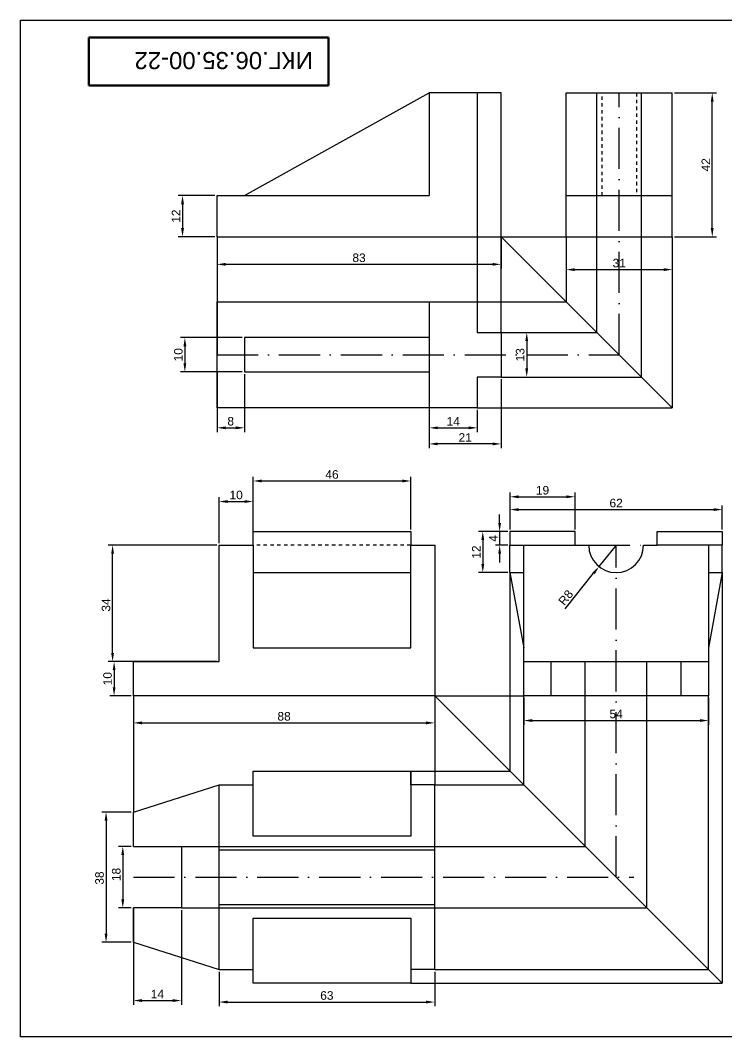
# Model space of a CAD drawing. Header units: millimetres. Extents: x 752 to 1992, y 1433 to 1900.
# Drawn here: x 1571.5 to 1777.9, y 1603 to 1900 of the extents above; entities that cross this region are included whole.
import ezdxf
from ezdxf.enums import TextEntityAlignment as Align

# ---------------------------------------------------------------- set-up
doc = ezdxf.new("R2010")
doc.units = ezdxf.units.MM
doc.linetypes.add('ACAD_ISO10W100', pattern=[18, 12, -3, 0, -3])
doc.linetypes.add('JIS_02_1.0', pattern=[2, 1, -1])
for name, color, linetype in [('45', 230, 'Continuous'), ('ось', 50, 'Continuous'), ('проекционные', 80, 'Continuous'), ('размеры', 140, 'Continuous'), ('штриховые', 7, 'JIS_02_1.0')]:
    doc.layers.add(name, color=color, linetype=linetype)
doc.layers.add('контур', color=7, linetype='Continuous', lineweight=30)
doc.styles.add('GOST-2.304_Type-B', font='GOST Common.ttf')
doc.styles.get("Standard").update_dxf_attribs({"font": 'arial.ttf'})
doc.dimstyles.new('ISO-25', dxfattribs={"dimtxt": 2.5, "dimasz": 2.5, "dimexe": 1.25, "dimexo": 0.625, "dimtad": 1, "dimtxsty": 'Standard', "dimcen": 2.5, "dimadec": 0, "dimazin": 0, "dimtfac": 1, "dimtmove": 0, "dimatfit": 3, "dimfxl": 1, "dimarcsym": 0})

# ---------------------------------------------------------------- blocks, each defined once
blk = doc.blocks.new('*D47')
at = {"layer": 'Defpoints', "color": 0, "transparency": 16777216}
for p in [(1628.98, 1848.76), (1618.91, 1836.76), (1628.98, 1836.76)]:
    blk.add_point(p, dxfattribs=at)
at = {"layer": 'размеры', "color": 0, "lineweight": -2, "transparency": 16777216}
for p, q in [((1628.36, 1848.76), (1617.66, 1848.76)), ((1618.91, 1846.26), (1618.91, 1839.26)), ((1628.36, 1836.76), (1617.66, 1836.76))]:
    blk.add_line(p, q, dxfattribs=at)
at = {"layer": 'размеры', "color": 0, "transparency": 16777216}
for points in [[(1618.49, 1846.26), (1619.33, 1846.26), (1618.91, 1848.76)], [(1618.49, 1839.26), (1619.33, 1839.26), (1618.91, 1836.76)]]:
    blk.add_solid(points, dxfattribs=at)
at = {"layer": 'размеры', "color": 0, "transparency": 16777216, "insert": (1617.03, 1842.76), "char_height": 2.5, "attachment_point": 5, "rotation": 90}
blk.add_mtext('12', dxfattribs=at)
blk = doc.blocks.new('*D48')
at = {"layer": 'Defpoints', "color": 0, "transparency": 16777216}
for p in [(1628.98, 1836.76), (1711.98, 1836.76), (1711.98, 1828.69)]:
    blk.add_point(p, dxfattribs=at)
at = {"layer": 'размеры', "color": 0, "lineweight": -2, "transparency": 16777216}
for p, q in [((1628.98, 1836.14), (1628.98, 1827.44)), ((1711.98, 1836.14), (1711.98, 1827.44)), ((1631.48, 1828.69), (1709.48, 1828.69))]:
    blk.add_line(p, q, dxfattribs=at)
at = {"layer": 'размеры', "color": 0, "transparency": 16777216}
for points in [[(1631.48, 1829.1), (1631.48, 1828.27), (1628.98, 1828.69)], [(1709.48, 1829.1), (1709.48, 1828.27), (1711.98, 1828.69)]]:
    blk.add_solid(points, dxfattribs=at)
at = {"layer": 'размеры', "color": 0, "transparency": 16777216, "insert": (1670.48, 1830.59), "char_height": 2.5, "attachment_point": 5}
blk.add_mtext('83', dxfattribs=at)
blk = doc.blocks.new('*D49')
at = {"layer": 'Defpoints', "color": 0, "transparency": 16777216}
for p in [(1636.98, 1807.26), (1619.6, 1797.26), (1636.98, 1797.26)]:
    blk.add_point(p, dxfattribs=at)
at = {"layer": 'размеры', "color": 0, "lineweight": -2, "transparency": 16777216}
for p, q in [((1636.36, 1807.26), (1618.35, 1807.26)), ((1619.6, 1804.76), (1619.6, 1799.76)), ((1636.36, 1797.26), (1618.35, 1797.26))]:
    blk.add_line(p, q, dxfattribs=at)
at = {"layer": 'размеры', "color": 0, "transparency": 16777216}
for points in [[(1619.18, 1804.76), (1620.01, 1804.76), (1619.6, 1807.26)], [(1619.18, 1799.76), (1620.01, 1799.76), (1619.6, 1797.26)]]:
    blk.add_solid(points, dxfattribs=at)
at = {"layer": 'размеры', "color": 0, "transparency": 16777216, "insert": (1617.7, 1802.26), "char_height": 2.5, "attachment_point": 5, "rotation": 90}
blk.add_mtext('10', dxfattribs=at)
blk = doc.blocks.new('*D50')
at = {"layer": 'Defpoints', "color": 0, "transparency": 16777216}
for p in [(1628.98, 1797.26), (1636.98, 1797.26), (1636.98, 1780.92)]:
    blk.add_point(p, dxfattribs=at)
at = {"layer": 'размеры', "color": 0, "lineweight": -2, "transparency": 16777216}
for p, q in [((1628.98, 1796.64), (1628.98, 1779.67)), ((1636.98, 1796.64), (1636.98, 1779.67)), ((1631.48, 1780.92), (1634.48, 1780.92))]:
    blk.add_line(p, q, dxfattribs=at)
at = {"layer": 'размеры', "color": 0, "transparency": 16777216}
for points in [[(1631.48, 1781.33), (1631.48, 1780.5), (1628.98, 1780.92)], [(1634.48, 1781.33), (1634.48, 1780.5), (1636.98, 1780.92)]]:
    blk.add_solid(points, dxfattribs=at)
at = {"layer": 'размеры', "color": 0, "transparency": 16777216, "insert": (1632.98, 1782.82), "char_height": 2.5, "attachment_point": 5}
blk.add_mtext('8', dxfattribs=at)
blk = doc.blocks.new('*D51')
at = {"layer": 'Defpoints', "color": 0, "transparency": 16777216}
for p in [(1690.98, 1786.76), (1704.98, 1786.76), (1704.98, 1780.91)]:
    blk.add_point(p, dxfattribs=at)
at = {"layer": 'размеры', "color": 0, "lineweight": -2, "transparency": 16777216}
for p, q in [((1690.98, 1786.14), (1690.98, 1779.66)), ((1704.98, 1786.14), (1704.98, 1779.66)), ((1693.48, 1780.91), (1702.48, 1780.91))]:
    blk.add_line(p, q, dxfattribs=at)
at = {"layer": 'размеры', "color": 0, "transparency": 16777216}
for points in [[(1693.48, 1781.33), (1693.48, 1780.49), (1690.98, 1780.91)], [(1702.48, 1781.33), (1702.48, 1780.49), (1704.98, 1780.91)]]:
    blk.add_solid(points, dxfattribs=at)
at = {"layer": 'размеры', "color": 0, "transparency": 16777216, "insert": (1697.98, 1782.79), "char_height": 2.5, "attachment_point": 5}
blk.add_mtext('14', dxfattribs=at)
blk = doc.blocks.new('*D52')
at = {"layer": 'Defpoints', "color": 0, "transparency": 16777216}
for p in [(1690.98, 1797.26), (1711.98, 1795.76), (1690.98, 1776.21)]:
    blk.add_point(p, dxfattribs=at)
at = {"layer": 'размеры', "color": 0, "lineweight": -2, "transparency": 16777216}
for p, q in [((1690.98, 1796.64), (1690.98, 1774.96)), ((1711.98, 1795.14), (1711.98, 1774.96)), ((1709.48, 1776.21), (1693.48, 1776.21))]:
    blk.add_line(p, q, dxfattribs=at)
at = {"layer": 'размеры', "color": 0, "transparency": 16777216}
for points in [[(1693.48, 1776.63), (1693.48, 1775.79), (1690.98, 1776.21)], [(1709.48, 1776.63), (1709.48, 1775.79), (1711.98, 1776.21)]]:
    blk.add_solid(points, dxfattribs=at)
at = {"layer": 'размеры', "color": 0, "transparency": 16777216, "insert": (1701.48, 1778.09), "char_height": 2.5, "attachment_point": 5}
blk.add_mtext('21', dxfattribs=at)
blk = doc.blocks.new('*D53')
at = {"layer": 'Defpoints', "color": 0, "transparency": 16777216}
for p in [(1711.98, 1808.76), (1711.98, 1795.76), (1719.46, 1795.76)]:
    blk.add_point(p, dxfattribs=at)
at = {"layer": 'размеры', "color": 0, "lineweight": -2, "transparency": 16777216}
for p, q in [((1712.61, 1808.76), (1720.71, 1808.76)), ((1719.46, 1806.26), (1719.46, 1798.26)), ((1712.61, 1795.76), (1720.71, 1795.76))]:
    blk.add_line(p, q, dxfattribs=at)
at = {"layer": 'размеры', "color": 0, "transparency": 16777216}
for points in [[(1719.04, 1806.26), (1719.87, 1806.26), (1719.46, 1808.76)], [(1719.04, 1798.26), (1719.87, 1798.26), (1719.46, 1795.76)]]:
    blk.add_solid(points, dxfattribs=at)
at = {"layer": 'размеры', "color": 0, "transparency": 16777216, "insert": (1717.55, 1802.26), "char_height": 2.5, "attachment_point": 5, "rotation": 90}
blk.add_mtext('13', dxfattribs=at)
blk = doc.blocks.new('*D21')
at = {"layer": 'Defpoints', "color": 0, "transparency": 16777216}
for p in [(1761.98, 1878.76), (1773.65, 1878.76), (1761.98, 1836.76)]:
    blk.add_point(p, dxfattribs=at)
at = {"layer": 'размеры', "color": 0, "lineweight": -2, "transparency": 16777216}
for p, q in [((1762.61, 1878.76), (1774.9, 1878.76)), ((1773.65, 1839.26), (1773.65, 1876.26)), ((1762.61, 1836.76), (1774.9, 1836.76))]:
    blk.add_line(p, q, dxfattribs=at)
at = {"layer": 'размеры', "color": 0, "transparency": 16777216}
for points in [[(1773.23, 1876.26), (1774.06, 1876.26), (1773.65, 1878.76)], [(1773.23, 1839.26), (1774.06, 1839.26), (1773.65, 1836.76)]]:
    blk.add_solid(points, dxfattribs=at)
at = {"layer": 'размеры', "color": 0, "transparency": 16777216, "insert": (1771.77, 1857.76), "char_height": 2.5, "attachment_point": 5, "rotation": 90}
blk.add_mtext('42', dxfattribs=at)
blk = doc.blocks.new('*D22')
at = {"layer": 'Defpoints', "color": 0, "transparency": 16777216}
for p in [(1730.98, 1836.76), (1761.98, 1836.76), (1761.98, 1827.14)]:
    blk.add_point(p, dxfattribs=at)
at = {"layer": 'размеры', "color": 0, "lineweight": -2, "transparency": 16777216}
for p, q in [((1730.98, 1836.14), (1730.98, 1825.89)), ((1761.98, 1836.14), (1761.98, 1825.89)), ((1733.48, 1827.14), (1759.48, 1827.14))]:
    blk.add_line(p, q, dxfattribs=at)
at = {"layer": 'размеры', "color": 0, "transparency": 16777216}
for points in [[(1733.48, 1827.56), (1733.48, 1826.72), (1730.98, 1827.14)], [(1759.48, 1827.56), (1759.48, 1826.72), (1761.98, 1827.14)]]:
    blk.add_solid(points, dxfattribs=at)
at = {"layer": 'размеры', "color": 0, "transparency": 16777216, "insert": (1746.48, 1829.04), "char_height": 2.5, "attachment_point": 5}
blk.add_mtext('31', dxfattribs=at)
blk = doc.blocks.new('*D32')
at = {"layer": 'Defpoints', "color": 0, "transparency": 16777216}
for p in [(1604.57, 1712.6), (1598.92, 1702.6), (1604.57, 1702.6)]:
    blk.add_point(p, dxfattribs=at)
at = {"layer": 'размеры', "color": 0, "lineweight": -2, "transparency": 16777216}
for p, q in [((1603.94, 1712.6), (1597.67, 1712.6)), ((1598.92, 1710.1), (1598.92, 1705.1)), ((1603.94, 1702.6), (1597.67, 1702.6))]:
    blk.add_line(p, q, dxfattribs=at)
at = {"layer": 'размеры', "color": 0, "transparency": 16777216}
for points in [[(1598.51, 1710.1), (1599.34, 1710.1), (1598.92, 1712.6)], [(1598.51, 1705.1), (1599.34, 1705.1), (1598.92, 1702.6)]]:
    blk.add_solid(points, dxfattribs=at)
at = {"layer": 'размеры', "color": 0, "transparency": 16777216, "insert": (1597.02, 1707.6), "char_height": 2.5, "attachment_point": 5, "rotation": 90}
blk.add_mtext('10', dxfattribs=at)
blk = doc.blocks.new('*D33')
at = {"layer": 'Defpoints', "color": 0, "transparency": 16777216}
for p in [(1598.48, 1746.6), (1629.57, 1746.6), (1629.57, 1712.6)]:
    blk.add_point(p, dxfattribs=at)
at = {"layer": 'размеры', "color": 0, "lineweight": -2, "transparency": 16777216}
for p, q in [((1628.94, 1746.6), (1597.23, 1746.6)), ((1598.48, 1715.1), (1598.48, 1744.1)), ((1628.94, 1712.6), (1597.23, 1712.6))]:
    blk.add_line(p, q, dxfattribs=at)
at = {"layer": 'размеры', "color": 0, "transparency": 16777216}
for points in [[(1598.06, 1744.1), (1598.89, 1744.1), (1598.48, 1746.6)], [(1598.06, 1715.1), (1598.89, 1715.1), (1598.48, 1712.6)]]:
    blk.add_solid(points, dxfattribs=at)
at = {"layer": 'размеры', "color": 0, "transparency": 16777216, "insert": (1596.58, 1729.13), "char_height": 2.5, "attachment_point": 5, "rotation": 90}
blk.add_mtext('34', dxfattribs=at)
blk = doc.blocks.new('*D34')
at = {"layer": 'Defpoints', "color": 0, "transparency": 16777216}
for p in [(1639.57, 1759.37), (1629.57, 1746.6), (1639.57, 1746.6)]:
    blk.add_point(p, dxfattribs=at)
at = {"layer": 'размеры', "color": 0, "lineweight": -2, "transparency": 16777216}
for p, q in [((1629.57, 1747.23), (1629.57, 1760.62)), ((1632.07, 1759.37), (1637.07, 1759.37)), ((1639.57, 1747.23), (1639.57, 1760.62))]:
    blk.add_line(p, q, dxfattribs=at)
at = {"layer": 'размеры', "color": 0, "transparency": 16777216}
for points in [[(1632.07, 1759.79), (1632.07, 1758.96), (1629.57, 1759.37)], [(1637.07, 1759.79), (1637.07, 1758.96), (1639.57, 1759.37)]]:
    blk.add_solid(points, dxfattribs=at)
at = {"layer": 'размеры', "color": 0, "transparency": 16777216, "insert": (1634.57, 1761.28), "char_height": 2.5, "attachment_point": 5}
blk.add_mtext('10', dxfattribs=at)
blk = doc.blocks.new('*D35')
at = {"layer": 'Defpoints', "color": 0, "transparency": 16777216}
for p in [(1685.57, 1765.38), (1639.57, 1750.6), (1685.57, 1750.6)]:
    blk.add_point(p, dxfattribs=at)
at = {"layer": 'размеры', "color": 0, "lineweight": -2, "transparency": 16777216}
for p, q in [((1639.57, 1751.23), (1639.57, 1766.63)), ((1642.07, 1765.38), (1683.07, 1765.38)), ((1685.57, 1751.23), (1685.57, 1766.63))]:
    blk.add_line(p, q, dxfattribs=at)
at = {"layer": 'размеры', "color": 0, "transparency": 16777216}
for points in [[(1642.07, 1765.8), (1642.07, 1764.96), (1639.57, 1765.38)], [(1683.07, 1765.8), (1683.07, 1764.96), (1685.57, 1765.38)]]:
    blk.add_solid(points, dxfattribs=at)
at = {"layer": 'размеры', "color": 0, "transparency": 16777216, "insert": (1662.57, 1767.28), "char_height": 2.5, "attachment_point": 5}
blk.add_mtext('46', dxfattribs=at)
blk = doc.blocks.new('*D36')
at = {"layer": 'Defpoints', "color": 0, "transparency": 16777216}
for p in [(1604.57, 1702.6), (1692.57, 1702.6), (1692.57, 1694.69)]:
    blk.add_point(p, dxfattribs=at)
at = {"layer": 'размеры', "color": 0, "lineweight": -2, "transparency": 16777216}
for p, q in [((1604.57, 1701.98), (1604.57, 1693.44)), ((1692.57, 1701.98), (1692.57, 1693.44)), ((1607.07, 1694.69), (1690.07, 1694.69))]:
    blk.add_line(p, q, dxfattribs=at)
at = {"layer": 'размеры', "color": 0, "transparency": 16777216}
for points in [[(1607.07, 1695.11), (1607.07, 1694.27), (1604.57, 1694.69)], [(1690.07, 1695.11), (1690.07, 1694.27), (1692.57, 1694.69)]]:
    blk.add_solid(points, dxfattribs=at)
at = {"layer": 'размеры', "color": 0, "transparency": 16777216, "insert": (1648.57, 1696.59), "char_height": 2.5, "attachment_point": 5}
blk.add_mtext('88', dxfattribs=at)
blk = doc.blocks.new('*D37')
at = {"layer": 'Defpoints', "color": 0, "transparency": 16777216}
for p in [(1733.57, 1760.76), (1714.57, 1750.6), (1733.57, 1750.6)]:
    blk.add_point(p, dxfattribs=at)
at = {"layer": 'размеры', "color": 0, "lineweight": -2, "transparency": 16777216}
for p, q in [((1714.57, 1751.23), (1714.57, 1762.01)), ((1733.57, 1751.23), (1733.57, 1762.01)), ((1717.07, 1760.76), (1731.07, 1760.76))]:
    blk.add_line(p, q, dxfattribs=at)
at = {"layer": 'размеры', "color": 0, "transparency": 16777216}
for points in [[(1717.07, 1761.18), (1717.07, 1760.34), (1714.57, 1760.76)], [(1731.07, 1761.18), (1731.07, 1760.34), (1733.57, 1760.76)]]:
    blk.add_solid(points, dxfattribs=at)
at = {"layer": 'размеры', "color": 0, "transparency": 16777216, "insert": (1724.07, 1762.66), "char_height": 2.5, "attachment_point": 5}
blk.add_mtext('19', dxfattribs=at)
blk = doc.blocks.new('*D38')
at = {"layer": 'Defpoints', "color": 0, "transparency": 16777216}
for p in [(1714.57, 1750.6), (1706.61, 1738.6), (1714.57, 1738.6)]:
    blk.add_point(p, dxfattribs=at)
at = {"layer": 'размеры', "color": 0, "lineweight": -2, "transparency": 16777216}
for p, q in [((1713.94, 1750.6), (1705.36, 1750.6)), ((1706.61, 1748.1), (1706.61, 1741.1)), ((1713.94, 1738.6), (1705.36, 1738.6))]:
    blk.add_line(p, q, dxfattribs=at)
at = {"layer": 'размеры', "color": 0, "transparency": 16777216}
for points in [[(1706.19, 1748.1), (1707.03, 1748.1), (1706.61, 1750.6)], [(1706.19, 1741.1), (1707.03, 1741.1), (1706.61, 1738.6)]]:
    blk.add_solid(points, dxfattribs=at)
at = {"layer": 'размеры', "color": 0, "transparency": 16777216, "insert": (1704.73, 1744.6), "char_height": 2.5, "attachment_point": 5, "rotation": 90}
blk.add_mtext('12', dxfattribs=at)
blk = doc.blocks.new('*D39')
at = {"layer": 'Defpoints', "color": 0, "transparency": 16777216}
for p in [(1776.57, 1757.01), (1714.57, 1750.6), (1776.57, 1750.6)]:
    blk.add_point(p, dxfattribs=at)
at = {"layer": 'размеры', "color": 0, "lineweight": -2, "transparency": 16777216}
for p, q in [((1714.57, 1751.23), (1714.57, 1758.26)), ((1776.57, 1751.23), (1776.57, 1758.26)), ((1717.07, 1757.01), (1774.07, 1757.01))]:
    blk.add_line(p, q, dxfattribs=at)
at = {"layer": 'размеры', "color": 0, "transparency": 16777216}
for points in [[(1717.07, 1757.43), (1717.07, 1756.59), (1714.57, 1757.01)], [(1774.07, 1757.43), (1774.07, 1756.59), (1776.57, 1757.01)]]:
    blk.add_solid(points, dxfattribs=at)
at = {"layer": 'размеры', "color": 0, "transparency": 16777216, "insert": (1745.57, 1758.91), "char_height": 2.5, "attachment_point": 5}
blk.add_mtext('62', dxfattribs=at)
blk = doc.blocks.new('*D40')
at = {"layer": 'Defpoints', "color": 0, "transparency": 16777216}
for p in [(1714.57, 1750.6), (1711.54, 1746.6), (1714.57, 1746.6)]:
    blk.add_point(p, dxfattribs=at)
at = {"layer": 'размеры', "color": 0, "lineweight": -2, "transparency": 16777216}
for p, q in [((1711.54, 1753.1), (1711.54, 1755.6)), ((1713.94, 1750.6), (1710.29, 1750.6)), ((1711.54, 1750.6), (1711.54, 1746.6)), ((1713.94, 1746.6), (1710.29, 1746.6)), ((1711.54, 1744.1), (1711.54, 1741.6))]:
    blk.add_line(p, q, dxfattribs=at)
at = {"layer": 'размеры', "color": 0, "transparency": 16777216}
for points in [[(1711.12, 1753.1), (1711.96, 1753.1), (1711.54, 1750.6)], [(1711.12, 1744.1), (1711.96, 1744.1), (1711.54, 1746.6)]]:
    blk.add_solid(points, dxfattribs=at)
at = {"layer": 'размеры', "color": 0, "transparency": 16777216, "insert": (1709.67, 1748.6), "char_height": 2.5, "attachment_point": 5, "rotation": 90}
blk.add_mtext('4', dxfattribs=at)
blk = doc.blocks.new('*D41')
at = {"layer": 'Defpoints', "color": 0, "transparency": 16777216}
for p in [(1718.57, 1702.6), (1772.57, 1702.6), (1772.57, 1695.37)]:
    blk.add_point(p, dxfattribs=at)
at = {"layer": 'размеры', "color": 0, "lineweight": -2, "transparency": 16777216}
for p, q in [((1718.57, 1701.98), (1718.57, 1694.12)), ((1772.57, 1701.98), (1772.57, 1694.12)), ((1721.07, 1695.37), (1770.07, 1695.37))]:
    blk.add_line(p, q, dxfattribs=at)
at = {"layer": 'размеры', "color": 0, "transparency": 16777216}
for points in [[(1721.07, 1695.79), (1721.07, 1694.96), (1718.57, 1695.37)], [(1770.07, 1695.79), (1770.07, 1694.96), (1772.57, 1695.37)]]:
    blk.add_solid(points, dxfattribs=at)
at = {"layer": 'размеры', "color": 0, "transparency": 16777216, "insert": (1745.57, 1697.27), "char_height": 2.5, "attachment_point": 5}
blk.add_mtext('54', dxfattribs=at)
blk = doc.blocks.new('*D42')
at = {"layer": 'Defpoints', "color": 0, "transparency": 16777216}
for p in [(1745.57, 1746.6), (1740.56, 1740.36)]:
    blk.add_point(p, dxfattribs=at)
at = {"layer": 'размеры', "color": 0, "lineweight": -2, "transparency": 16777216}
for p, q in [((1745.57, 1746.6), (1740.56, 1740.36)), ((1730.7, 1728.06), (1739, 1738.41))]:
    blk.add_line(p, q, dxfattribs=at)
at = {"layer": 'размеры', "color": 0, "transparency": 16777216}
blk.add_solid([(1738.68, 1738.67), (1739.33, 1738.15), (1740.56, 1740.36)], dxfattribs=at)
at = {"layer": 'размеры', "color": 0, "transparency": 16777216, "insert": (1730.87, 1731.31), "char_height": 2.5, "attachment_point": 5, "rotation": 51.2874}
blk.add_mtext('R8', dxfattribs=at)
blk = doc.blocks.new('*D43')
at = {"layer": 'Defpoints', "color": 0, "transparency": 16777216}
for p in [(1604.57, 1658.6), (1601.46, 1640.6), (1604.57, 1640.6)]:
    blk.add_point(p, dxfattribs=at)
at = {"layer": 'размеры', "color": 0, "lineweight": -2, "transparency": 16777216}
for p, q in [((1603.94, 1658.6), (1600.21, 1658.6)), ((1601.46, 1656.1), (1601.46, 1643.1)), ((1603.94, 1640.6), (1600.21, 1640.6))]:
    blk.add_line(p, q, dxfattribs=at)
at = {"layer": 'размеры', "color": 0, "transparency": 16777216}
for points in [[(1601.04, 1656.1), (1601.87, 1656.1), (1601.46, 1658.6)], [(1601.04, 1643.1), (1601.87, 1643.1), (1601.46, 1640.6)]]:
    blk.add_solid(points, dxfattribs=at)
at = {"layer": 'размеры', "color": 0, "transparency": 16777216, "insert": (1599.56, 1650.38), "char_height": 2.5, "attachment_point": 5, "rotation": 90}
blk.add_mtext('18', dxfattribs=at)
blk = doc.blocks.new('*D44')
at = {"layer": 'Defpoints', "color": 0, "transparency": 16777216}
for p in [(1604.57, 1668.6), (1596.57, 1630.6), (1604.57, 1630.6)]:
    blk.add_point(p, dxfattribs=at)
at = {"layer": 'размеры', "color": 0, "lineweight": -2, "transparency": 16777216}
for p, q in [((1603.94, 1668.6), (1595.32, 1668.6)), ((1596.57, 1666.1), (1596.57, 1633.1)), ((1603.94, 1630.6), (1595.32, 1630.6))]:
    blk.add_line(p, q, dxfattribs=at)
at = {"layer": 'размеры', "color": 0, "transparency": 16777216}
for points in [[(1596.15, 1666.1), (1596.99, 1666.1), (1596.57, 1668.6)], [(1596.15, 1633.1), (1596.99, 1633.1), (1596.57, 1630.6)]]:
    blk.add_solid(points, dxfattribs=at)
at = {"layer": 'размеры', "color": 0, "transparency": 16777216, "insert": (1594.67, 1649.34), "char_height": 2.5, "attachment_point": 5, "rotation": 90}
blk.add_mtext('38', dxfattribs=at)
blk = doc.blocks.new('*D45')
at = {"layer": 'Defpoints', "color": 0, "transparency": 16777216}
for p in [(1629.57, 1622.6), (1692.57, 1622.6), (1692.57, 1613.11)]:
    blk.add_point(p, dxfattribs=at)
at = {"layer": 'размеры', "color": 0, "lineweight": -2, "transparency": 16777216}
for p, q in [((1629.57, 1621.98), (1629.57, 1611.86)), ((1692.57, 1621.98), (1692.57, 1611.86)), ((1632.07, 1613.11), (1690.07, 1613.11))]:
    blk.add_line(p, q, dxfattribs=at)
at = {"layer": 'размеры', "color": 0, "transparency": 16777216}
for points in [[(1632.07, 1613.53), (1632.07, 1612.69), (1629.57, 1613.11)], [(1690.07, 1613.53), (1690.07, 1612.69), (1692.57, 1613.11)]]:
    blk.add_solid(points, dxfattribs=at)
at = {"layer": 'размеры', "color": 0, "transparency": 16777216, "insert": (1661.07, 1615.01), "char_height": 2.5, "attachment_point": 5}
blk.add_mtext('63', dxfattribs=at)
blk = doc.blocks.new('*D46')
at = {"layer": 'Defpoints', "color": 0, "transparency": 16777216}
for p in [(1604.57, 1640.6), (1618.57, 1640.6), (1618.57, 1613.55)]:
    blk.add_point(p, dxfattribs=at)
at = {"layer": 'размеры', "color": 0, "lineweight": -2, "transparency": 16777216}
for p, q in [((1604.57, 1639.98), (1604.57, 1612.3)), ((1618.57, 1639.98), (1618.57, 1612.3)), ((1607.07, 1613.55), (1616.07, 1613.55))]:
    blk.add_line(p, q, dxfattribs=at)
at = {"layer": 'размеры', "color": 0, "transparency": 16777216}
for points in [[(1607.07, 1613.97), (1607.07, 1613.13), (1604.57, 1613.55)], [(1616.07, 1613.97), (1616.07, 1613.13), (1618.57, 1613.55)]]:
    blk.add_solid(points, dxfattribs=at)
at = {"layer": 'размеры', "color": 0, "transparency": 16777216, "insert": (1611.57, 1615.43), "char_height": 2.5, "attachment_point": 5}
blk.add_mtext('14', dxfattribs=at)
blk = doc.blocks.new('ACAD_SPDS_TB_08')
at = {"linetype": 'Continuous', "lineweight": 60}
for p, q in [((0, 0), (0, -14)), ((70, 0), (0, 0)), ((70, 0), (70, -14)), ((70, -14), (0, -14))]:
    blk.add_line(p, q, dxfattribs=at)
at = {"style": 'GOST-2.304_Type-B', "flags": 8}
blk.add_attdef('ОБОЗНАЧЕНИЕ_ДОКУМЕНТА', text='', height=5, dxfattribs=at).set_placement((35, -7), align=Align.MIDDLE_CENTER)
at = {"style": 'GOST-2.304_Type-B', "flags": 1}
blk.add_attdef('ИДЕНТИФИКАТОР_НАДПИСИ', (-0.4, -20.95), '', height=2.5, dxfattribs=at)

msp = doc.modelspace()

# ---------------------------------------------------------------- linework, layer by layer
for p, q in [((1639.568, 1746.601), (1639.568, 1750.601)), ((1685.568, 1750.601), (1685.568, 1746.601)), ((1604.568, 1712.601), (1629.568, 1712.601)), ((1685.568, 1676.601), (1685.568, 1680.601)), ((1618.568, 1658.601), (1618.568, 1649.601)), ((1662.072, 1657.601), (1685.568, 1657.601)), ((1604.568, 1640.601), (1604.568, 1630.601)), ((1639.568, 1641.601), (1685.568, 1641.601)), ((1639.568, 1618.601), (1639.568, 1622.601)), ((1685.568, 1622.601), (1685.568, 1618.601))]:
    msp.add_line(p, q)
at = {"layer": '45'}
for p, q in [((1711.982, 1836.763), (1761.982, 1786.763)), ((1692.568, 1702.601), (1776.568, 1618.601))]:
    msp.add_line(p, q, dxfattribs=at)
at = {"layer": 'контур'}
for p, q in [((1636.982, 1848.763), (1690.982, 1878.763)), ((1704.982, 1878.763), (1690.982, 1878.763)), ((1690.982, 1878.763), (1690.982, 1848.763)), ((1711.982, 1878.763), (1704.982, 1878.763)), ((1704.982, 1878.763), (1704.982, 1836.763)), ((1711.982, 1836.763), (1711.982, 1878.763)), ((1730.982, 1836.763), (1730.982, 1878.763)), ((1730.982, 1878.763), (1761.982, 1878.763)), ((1739.982, 1836.763), (1739.982, 1878.763)), ((1741.482, 1878.763), (1751.482, 1878.763)), ((1752.982, 1836.763), (1752.982, 1878.763)), ((1761.982, 1836.763), (1761.982, 1878.763)), ((1628.982, 1836.763), (1628.982, 1848.763)), ((1628.982, 1848.763), (1690.982, 1848.763)), ((1730.982, 1848.763), (1761.982, 1848.763)), ((1628.982, 1836.763), (1704.982, 1836.763)), ((1730.982, 1836.763), (1761.982, 1836.763)), ((1739.982, 1836.763), (1739.982, 1836.763)), ((1628.982, 1786.763), (1628.982, 1817.763)), ((1628.982, 1817.763), (1704.982, 1817.763)), ((1628.982, 1817.763), (1628.982, 1802.263)), ((1690.982, 1817.763), (1690.982, 1786.763)), ((1704.982, 1817.763), (1704.982, 1808.763)), ((1704.982, 1808.763), (1711.982, 1808.763)), ((1711.982, 1808.763), (1711.982, 1795.763)), ((1690.982, 1807.263), (1636.982, 1807.263)), ((1636.982, 1807.263), (1636.982, 1797.263)), ((1628.982, 1797.263), (1628.982, 1786.763)), ((1636.982, 1797.263), (1690.982, 1797.263)), ((1690.982, 1797.263), (1690.982, 1786.763)), ((1711.982, 1795.763), (1704.982, 1795.763)), ((1704.982, 1795.763), (1704.982, 1786.763)), ((1704.982, 1786.763), (1628.982, 1786.763)), ((1639.568, 1750.601), (1685.568, 1750.601)), ((1639.568, 1746.601), (1639.568, 1750.601)), ((1733.568, 1750.601), (1714.568, 1750.601)), ((1714.568, 1750.601), (1714.568, 1746.601)), ((1733.568, 1746.601), (1733.568, 1750.601)), ((1757.568, 1746.601), (1757.568, 1750.601)), ((1757.568, 1750.601), (1776.568, 1750.601)), ((1776.568, 1750.601), (1776.568, 1746.601)), ((1629.568, 1712.601), (1629.568, 1746.601)), ((1629.568, 1746.601), (1639.568, 1746.601)), ((1639.568, 1746.601), (1639.568, 1716.601)), ((1685.568, 1716.601), (1685.568, 1746.601)), ((1685.568, 1746.601), (1692.568, 1746.601)), ((1692.568, 1746.601), (1692.568, 1702.601)), ((1714.568, 1746.601), (1733.568, 1746.601)), ((1714.568, 1738.601), (1714.568, 1746.601)), ((1718.568, 1702.601), (1718.568, 1746.601)), ((1733.568, 1746.601), (1737.568, 1746.601)), ((1753.568, 1746.601), (1757.568, 1746.601)), ((1776.568, 1746.601), (1757.568, 1746.601)), ((1772.568, 1746.601), (1772.568, 1702.601)), ((1776.568, 1738.601), (1776.568, 1746.601)), ((1639.568, 1738.601), (1685.568, 1738.601)), ((1714.568, 1738.601), (1718.568, 1716.601)), ((1714.568, 1738.601), (1718.568, 1738.601)), ((1772.568, 1738.601), (1776.568, 1738.601)), ((1776.568, 1738.601), (1772.568, 1716.601)), ((1639.568, 1716.601), (1685.568, 1716.601)), ((1604.568, 1702.601), (1604.568, 1712.601)), ((1604.568, 1712.601), (1629.568, 1712.601)), ((1718.568, 1712.601), (1772.568, 1712.601)), ((1726.568, 1702.601), (1726.568, 1712.601)), ((1736.568, 1702.601), (1736.568, 1712.601)), ((1754.568, 1702.601), (1754.568, 1712.601)), ((1764.568, 1702.601), (1764.568, 1712.601)), ((1692.568, 1702.601), (1604.568, 1702.601)), ((1772.568, 1702.601), (1718.568, 1702.601)), ((1639.568, 1676.601), (1639.568, 1680.601)), ((1639.568, 1680.601), (1685.568, 1680.601)), ((1685.568, 1680.601), (1685.568, 1661.601)), ((1604.568, 1668.601), (1629.568, 1676.601)), ((1629.568, 1622.601), (1629.568, 1676.601)), ((1629.568, 1676.601), (1639.568, 1676.601)), ((1639.568, 1661.601), (1639.568, 1676.601)), ((1692.568, 1676.601), (1685.568, 1676.601)), ((1692.568, 1622.601), (1692.568, 1676.601)), ((1604.568, 1658.601), (1604.568, 1668.601)), ((1685.568, 1661.601), (1639.568, 1661.601)), ((1604.568, 1658.601), (1618.568, 1658.601)), ((1618.568, 1658.601), (1618.568, 1640.601)), ((1618.568, 1658.601), (1618.568, 1649.601)), ((1629.568, 1657.601), (1692.568, 1657.601)), ((1618.568, 1640.601), (1604.568, 1640.601)), ((1604.568, 1630.601), (1604.568, 1640.601)), ((1629.568, 1641.601), (1692.568, 1641.601)), ((1639.568, 1618.601), (1639.568, 1637.601)), ((1639.568, 1637.601), (1685.568, 1637.601)), ((1685.568, 1637.601), (1685.568, 1622.601)), ((1604.568, 1630.601), (1629.568, 1622.601)), ((1629.568, 1622.601), (1639.568, 1622.601)), ((1692.568, 1622.601), (1685.568, 1622.601)), ((1685.568, 1618.601), (1639.568, 1618.601))]:
    msp.add_line(p, q, dxfattribs=at)
msp.add_lwpolyline([(1571.531, 1602.992), (1571.531, 1899.992), (1991.531, 1899.992), (1991.531, 1602.992), (1571.531, 1602.992)], dxfattribs=at)
msp.add_arc((1745.568, 1746.601), 8, 180, 0, dxfattribs=at)
at = {"layer": 'ось', "linetype": 'ACAD_ISO10W100'}
for p, q in [((1746.482, 1802.263), (1746.482, 1878.763)), ((1628.982, 1802.263), (1746.482, 1802.263)), ((1737.568, 1746.601), (1753.568, 1746.601)), ((1745.568, 1649.601), (1745.568, 1746.601)), ((1604.551, 1649.601), (1750.787, 1649.601))]:
    msp.add_line(p, q, dxfattribs=at)
at = {"layer": 'проекционные'}
for p, q in [((1628.982, 1836.763), (1628.982, 1817.763)), ((1704.982, 1836.763), (1704.982, 1817.763)), ((1704.982, 1836.763), (1711.982, 1836.763)), ((1711.982, 1836.763), (1730.982, 1836.763)), ((1711.982, 1808.763), (1711.982, 1836.763)), ((1730.982, 1836.763), (1730.982, 1817.763)), ((1739.982, 1808.763), (1739.982, 1836.763)), ((1752.982, 1795.763), (1752.982, 1836.763)), ((1761.982, 1836.763), (1761.982, 1786.763)), ((1704.982, 1817.763), (1730.982, 1817.763)), ((1711.982, 1808.763), (1739.982, 1808.763)), ((1711.982, 1795.763), (1752.982, 1795.763)), ((1704.982, 1786.763), (1761.982, 1786.763)), ((1714.568, 1738.601), (1714.568, 1680.601)), ((1776.568, 1738.601), (1776.568, 1618.601)), ((1604.568, 1702.601), (1604.568, 1668.601)), ((1692.568, 1702.601), (1718.568, 1702.601)), ((1692.568, 1702.601), (1692.568, 1676.601)), ((1718.568, 1676.601), (1718.568, 1702.601)), ((1736.568, 1658.601), (1736.568, 1702.601)), ((1754.568, 1640.601), (1754.568, 1702.601)), ((1772.568, 1622.601), (1772.568, 1702.601)), ((1685.568, 1680.601), (1714.568, 1680.601)), ((1692.568, 1676.601), (1718.568, 1676.601)), ((1618.568, 1658.601), (1736.568, 1658.601)), ((1618.568, 1640.601), (1754.568, 1640.601)), ((1692.568, 1622.601), (1772.568, 1622.601)), ((1685.568, 1618.601), (1776.568, 1618.601))]:
    msp.add_line(p, q, dxfattribs=at)
at = {"layer": 'штриховые'}
for p, q in [((1741.482, 1848.763), (1741.482, 1878.763)), ((1751.482, 1878.763), (1751.482, 1848.763)), ((1685.568, 1746.601), (1639.568, 1746.601))]:
    msp.add_line(p, q, dxfattribs=at)

# ---------------------------------------------------------------- block references
at = {"layer": 'контур'}
msp.add_blockref('ACAD_SPDS_TB_08', (1591.531, 1894.992), dxfattribs=at)

# ---------------------------------------------------------------- texts
at = {"insert": (1630.925, 1888.273), "char_height": 5, "attachment_point": 5, "rotation": 180}
msp.add_mtext_dynamic_manual_height_columns('ИКГ.06.35.00-22', width=70, gutter_width=12.5, heights=[0], dxfattribs=at)

# ---------------------------------------------------------------- dimensions: what is measured, and where the dimension line sits
at = {"layer": 'размеры'}
for base, p1, p2, picture, middle in [((1773.646, 1878.763), (1761.982, 1836.763), (1761.982, 1878.763), '*D21', (1771.765, 1857.763)), ((1618.911, 1836.763), (1628.982, 1848.763), (1628.982, 1836.763), '*D47', (1617.031, 1842.763)), ((1719.456, 1795.763), (1711.982, 1808.763), (1711.982, 1795.763), '*D53', (1717.554, 1802.263)), ((1619.597, 1797.263), (1636.982, 1807.263), (1636.982, 1797.263), '*D49', (1617.696, 1802.263)), ((1711.541, 1746.601), (1714.568, 1750.601), (1714.568, 1746.601), '*D40', (1709.666, 1748.601)), ((1706.611, 1738.601), (1714.568, 1750.601), (1714.568, 1738.601), '*D38', (1704.731, 1744.601)), ((1598.924, 1702.601), (1604.568, 1712.601), (1604.568, 1702.601), '*D32', (1597.022, 1707.601))]:
    dim = msp.add_linear_dim(base=base, p1=p1, p2=p2, angle=90, dimstyle='ISO-25', dxfattribs=at)
    dim.commit()
    dim.dimension.update_dxf_attribs({"geometry": picture, "text_midpoint": middle})
for base, p1, p2, picture, middle in [((1711.982, 1828.685), (1628.982, 1836.763), (1711.982, 1836.763), '*D48', (1670.482, 1830.588)), ((1761.982, 1827.139), (1730.982, 1836.763), (1761.982, 1836.763), '*D22', (1746.482, 1829.042)), ((1636.982, 1780.916), (1628.982, 1797.263), (1636.982, 1797.263), '*D50', (1632.982, 1782.817)), ((1690.982, 1776.211), (1711.982, 1795.763), (1690.982, 1797.263), '*D52', (1701.482, 1778.091)), ((1704.982, 1780.909), (1690.982, 1786.763), (1704.982, 1786.763), '*D51', (1697.982, 1782.79)), ((1685.568, 1765.379), (1639.568, 1750.601), (1685.568, 1750.601), '*D35', (1662.568, 1767.281)), ((1639.568, 1759.375), (1629.568, 1746.601), (1639.568, 1746.601), '*D34', (1634.568, 1761.276)), ((1692.568, 1694.69), (1604.568, 1702.601), (1692.568, 1702.601), '*D36', (1648.568, 1696.592)), ((1772.568, 1695.374), (1718.568, 1702.601), (1772.568, 1702.601), '*D41', (1745.568, 1697.27)), ((1618.568, 1613.549), (1604.568, 1640.601), (1618.568, 1640.601), '*D46', (1611.568, 1615.429)), ((1692.568, 1613.111), (1629.568, 1622.601), (1692.568, 1622.601), '*D45', (1661.068, 1615.013))]:
    dim = msp.add_linear_dim(base=base, p1=p1, p2=p2, dimstyle='ISO-25', dxfattribs=at)
    dim.commit()
    dim.dimension.update_dxf_attribs({"geometry": picture, "text_midpoint": middle})
for base, p2, picture, middle in [((1733.568, 1760.76), (1733.568, 1750.601), '*D37', (1724.068, 1760.76)), ((1776.568, 1757.01), (1776.568, 1750.601), '*D39', (1745.568, 1757.01))]:
    dim = msp.add_linear_dim(base=base, p1=(1714.568, 1750.601), p2=p2, dimstyle='ISO-25', dxfattribs=at)
    dim.commit()
    dim.dimension.update_dxf_attribs({"geometry": picture, "text_midpoint": middle, "dimtype": 160})
for base, p1, p2, picture, middle in [((1598.478, 1746.601), (1629.568, 1712.601), (1629.568, 1746.601), '*D33', (1598.478, 1729.126)), ((1596.57, 1630.601), (1604.568, 1668.601), (1604.568, 1630.601), '*D44', (1596.57, 1649.34)), ((1601.457, 1640.601), (1604.568, 1658.601), (1604.568, 1640.601), '*D43', (1601.457, 1650.376))]:
    dim = msp.add_linear_dim(base=base, p1=p1, p2=p2, angle=90, dimstyle='ISO-25', dxfattribs=at)
    dim.commit()
    dim.dimension.update_dxf_attribs({"geometry": picture, "text_midpoint": middle, "dimtype": 160})
dim = msp.add_radius_dim(center=(1745.568, 1746.601), mpoint=(1740.565, 1740.358), dimstyle='ISO-25', dxfattribs=at)
dim.commit()
dim.dimension.update_dxf_attribs({"geometry": '*D42', "text_midpoint": (1732.358, 1730.119), "dimtype": 164})

doc.saveas('drawing.dxf')
